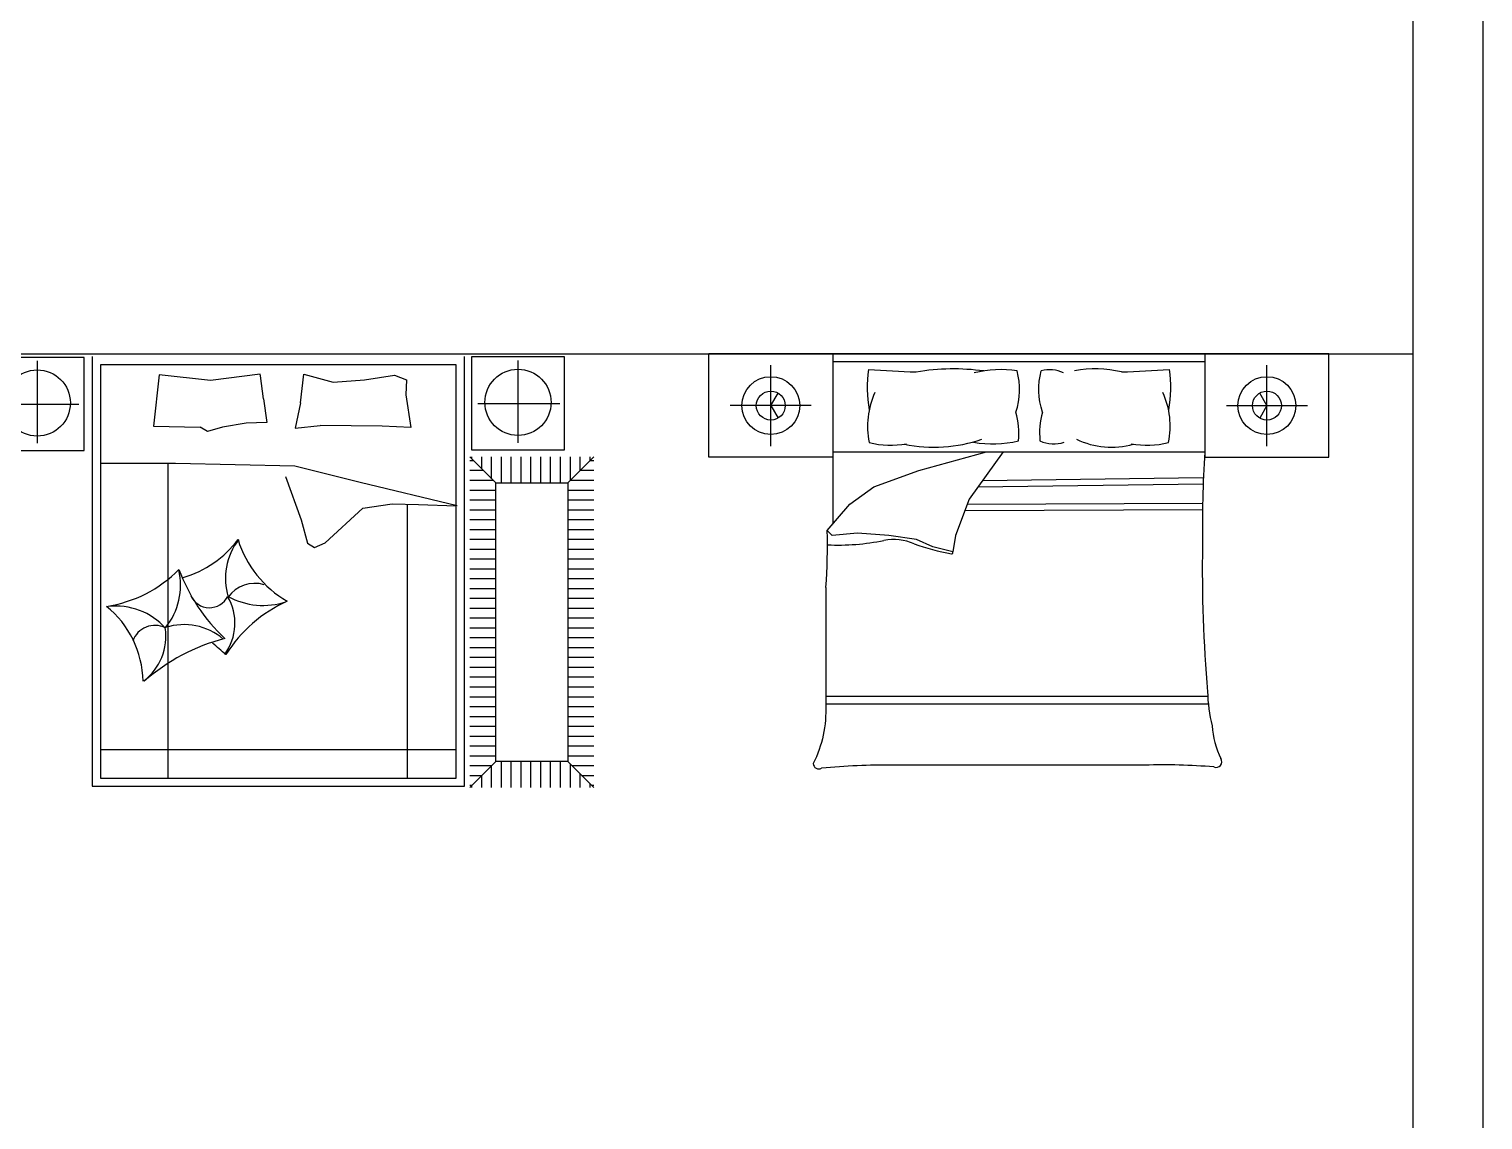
# Model space of a CAD drawing. Header units: inches. Extents: x 9.7 to 52.2, y 13.1 to 37.9.
# Drawn here: x 23.7 to 30.74, y 25.5 to 30.78 of the extents above; entities that cross this region are included whole.
import ezdxf

# ---------------------------------------------------------------- set-up
doc = ezdxf.new("R2010")
doc.units = ezdxf.units.IN
doc.header["$MEASUREMENT"] = 0
for name, color, linetype in [('02', 2, 'Continuous'), ('1', 1, 'Continuous'), ('kadrbm', 4, 'Continuous')]:
    doc.layers.add(name, color=color, linetype=linetype)

# ---------------------------------------------------------------- blocks, each defined once
blk = doc.blocks.new('kadrbm')
at = {"layer": 'kadrbm', "color": 4}
blk.add_lwpolyline([(0, 0), (0, 24.7972), (21, 24.7972), (21, 0), (0, 0)], close=True, dxfattribs=at)
blk.add_lwpolyline([(20.6631, 0.3257), (20.6631, 24.4603), (0.3369, 24.4603), (0.3369, 0.3257), (20.6631, 0.3257)], dxfattribs=at)

msp = doc.modelspace()

# ---------------------------------------------------------------- linework, layer by layer
at = {"layer": '02'}
for p, q in [((23.9708, 29.1881), (23.5208, 29.1881)), ((23.9708, 28.7381), (23.9708, 29.1881)), ((24.0102, 29.1935), (24.0102, 27.1135)), ((25.8102, 27.1135), (25.8102, 29.1935)), ((25.8443, 29.1911), (25.8443, 28.7411)), ((26.2943, 29.1911), (25.8443, 29.1911)), ((26.2943, 28.7411), (26.2943, 29.1911)), ((27.5927, 29.2056), (27.5927, 28.3821)), ((23.744, 29.1716), (23.744, 28.7732)), ((24.0502, 29.1535), (24.0502, 27.1535)), ((25.7702, 29.1535), (24.0502, 29.1535)), ((25.7702, 27.1535), (25.7702, 29.1535)), ((26.0695, 29.1746), (26.0695, 28.7762)), ((27.2927, 28.7596), (27.2927, 29.1516)), ((29.3927, 29.167), (27.5927, 29.167)), ((29.6927, 28.7596), (29.6927, 29.1516)), ((24.3332, 29.1053), (24.3062, 28.8555)), ((24.5819, 29.0776), (24.3332, 29.1053)), ((24.8229, 29.1081), (24.5819, 29.0776)), ((24.8229, 29.1081), (24.8229, 29.1081)), ((24.8239, 29.1), (24.8229, 29.1081)), ((24.8379, 28.9886), (24.8239, 29.1)), ((25.0171, 28.9692), (25.0341, 29.1081)), ((25.0341, 29.1081), (25.0341, 29.1081)), ((24.8379, 28.9886), (24.8549, 28.874)), ((23.9459, 28.9605), (23.5493, 28.9605)), ((26.2715, 28.9635), (25.8748, 28.9635)), ((27.4887, 28.9556), (27.0967, 28.9556)), ((29.4967, 28.9556), (29.8887, 28.9556)), ((24.3062, 28.8555), (24.5321, 28.8521)), ((24.5681, 28.8312), (24.5321, 28.8521)), ((24.6403, 28.8507), (24.5681, 28.8312)), ((24.7546, 28.8703), (24.6403, 28.8507)), ((24.8549, 28.874), (24.7546, 28.8703)), ((23.5208, 28.7381), (23.9708, 28.7381)), ((25.9622, 28.5816), (25.8362, 28.7077)), ((25.8443, 28.7411), (26.2943, 28.7411)), ((25.8468, 28.697), (25.8468, 28.7077)), ((25.8944, 28.6494), (25.8944, 28.7077)), ((25.9421, 28.6018), (25.9421, 28.7077)), ((25.9897, 28.5816), (25.9897, 28.7077)), ((26.0373, 28.5816), (26.0373, 28.7077)), ((26.0849, 28.5816), (26.0849, 28.7077)), ((26.1326, 28.5816), (26.1326, 28.7077)), ((26.1802, 28.5816), (26.1802, 28.7077)), ((26.2278, 28.5816), (26.2278, 28.7077)), ((26.2754, 28.5816), (26.2754, 28.7077)), ((26.3101, 28.5816), (26.4362, 28.7077)), ((26.3231, 28.5946), (26.3231, 28.7077)), ((26.3707, 28.6422), (26.3707, 28.7077)), ((26.4183, 28.6898), (26.4183, 28.7077)), ((27.5927, 28.7315), (29.3927, 28.7315)), ((28.0095, 28.6423), (28.3366, 28.7315)), ((28.4169, 28.7315), (28.2525, 28.5026)), ((24.4132, 28.6752), (24.0498, 28.6752)), ((24.3753, 28.6752), (24.3753, 27.1535)), ((24.9898, 28.6628), (24.4132, 28.6752)), ((25.3063, 28.5837), (24.9898, 28.6628)), ((25.8362, 28.6902), (25.8536, 28.6902)), ((25.8362, 28.6426), (25.9012, 28.6426)), ((26.3711, 28.6426), (26.4362, 28.6426)), ((26.4187, 28.6902), (26.4362, 28.6902)), ((27.7907, 28.5634), (28.0095, 28.6423)), ((24.945, 28.6133), (25.0206, 28.4032)), ((25.7753, 28.4705), (25.3063, 28.5837)), ((25.8362, 28.595), (25.9489, 28.595)), ((25.9622, 28.5816), (26.3101, 28.5816)), ((25.9622, 27.2337), (25.9622, 28.5816)), ((26.3101, 28.5816), (26.3101, 27.2337)), ((26.3235, 28.595), (26.4362, 28.595)), ((27.6753, 28.4783), (27.7907, 28.5634)), ((29.3835, 28.576), (28.2942, 28.5607)), ((29.3847, 28.6068), (28.3166, 28.5919)), ((25.8362, 28.5473), (25.9622, 28.5473)), ((25.8362, 28.4997), (25.9622, 28.4997)), ((26.3101, 28.5473), (26.4362, 28.5473)), ((26.3101, 28.4997), (26.4362, 28.4997)), ((28.2525, 28.5026), (28.1857, 28.3265)), ((25.1376, 28.2918), (25.3189, 28.4599)), ((25.3189, 28.4599), (25.4606, 28.4796)), ((25.4606, 28.4796), (25.5879, 28.4768)), ((25.5343, 28.4785), (25.5343, 27.1535)), ((25.5879, 28.4768), (25.77, 28.4705)), ((25.8362, 28.4521), (25.9622, 28.4521)), ((26.3101, 28.4521), (26.4362, 28.4521)), ((27.5659, 28.3508), (27.6753, 28.4783)), ((29.3821, 28.4508), (28.231, 28.4461)), ((29.382, 28.4816), (28.2428, 28.4771)), ((25.0206, 28.4032), (25.0507, 28.2897)), ((25.8362, 28.4045), (25.9622, 28.4045)), ((25.8362, 28.3568), (25.9622, 28.3568)), ((26.3101, 28.4045), (26.4362, 28.4045)), ((26.3101, 28.3568), (26.4362, 28.3568)), ((27.5902, 28.3265), (27.5659, 28.3508)), ((25.0507, 28.2897), (25.0849, 28.2694)), ((25.0849, 28.2694), (25.1376, 28.2918)), ((25.8362, 28.3092), (25.9622, 28.3092)), ((26.3101, 28.3092), (26.4362, 28.3092)), ((27.7117, 28.3387), (27.5902, 28.3265)), ((27.8636, 28.3265), (27.7117, 28.3387)), ((27.9973, 28.3083), (27.8636, 28.3265)), ((28.0763, 28.2719), (27.9973, 28.3083)), ((28.1857, 28.3265), (28.1735, 28.2476)), ((25.8362, 28.2616), (25.9622, 28.2616)), ((25.8362, 28.214), (25.9622, 28.214)), ((26.3101, 28.2616), (26.4362, 28.2616)), ((26.3101, 28.214), (26.4362, 28.214)), ((28.1735, 28.2476), (28.0763, 28.2719)), ((25.8362, 28.1663), (25.9622, 28.1663)), ((26.3101, 28.1663), (26.4362, 28.1663)), ((25.8362, 28.1187), (25.9622, 28.1187)), ((25.8362, 28.0711), (25.9622, 28.0711)), ((26.3101, 28.1187), (26.4362, 28.1187)), ((26.3101, 28.0711), (26.4362, 28.0711)), ((25.8362, 28.0235), (25.9622, 28.0235)), ((26.3101, 28.0235), (26.4362, 28.0235)), ((25.8362, 27.9758), (25.9622, 27.9758)), ((25.8362, 27.9282), (25.9622, 27.9282)), ((26.3101, 27.9758), (26.4362, 27.9758)), ((26.3101, 27.9282), (26.4362, 27.9282)), ((25.8362, 27.8806), (25.9622, 27.8806)), ((26.3101, 27.8806), (26.4362, 27.8806)), ((25.8362, 27.833), (25.9622, 27.833)), ((25.8362, 27.7853), (25.9622, 27.7853)), ((26.3101, 27.833), (26.4362, 27.833)), ((26.3101, 27.7853), (26.4362, 27.7853)), ((25.8362, 27.7377), (25.9622, 27.7377)), ((26.3101, 27.7377), (26.4362, 27.7377)), ((25.8362, 27.6901), (25.9622, 27.6901)), ((25.8362, 27.6425), (25.9622, 27.6425)), ((26.3101, 27.6901), (26.4362, 27.6901)), ((26.3101, 27.6425), (26.4362, 27.6425)), ((25.8362, 27.5948), (25.9622, 27.5948)), ((26.3101, 27.5948), (26.4362, 27.5948)), ((25.8362, 27.5472), (25.9622, 27.5472)), ((25.8362, 27.4996), (25.9622, 27.4996)), ((26.3101, 27.5472), (26.4362, 27.5472)), ((26.3101, 27.4996), (26.4362, 27.4996)), ((29.4064, 27.5478), (27.5582, 27.5478)), ((29.4092, 27.5104), (27.5582, 27.5104)), ((25.8362, 27.452), (25.9622, 27.452)), ((26.3101, 27.452), (26.4362, 27.452)), ((25.8362, 27.4043), (25.9622, 27.4043)), ((26.3101, 27.4043), (26.4362, 27.4043)), ((25.7702, 27.2894), (24.0502, 27.2894)), ((25.8362, 27.3567), (25.9622, 27.3567)), ((25.8362, 27.3091), (25.9622, 27.3091)), ((26.3101, 27.3567), (26.4362, 27.3567)), ((26.3101, 27.3091), (26.4362, 27.3091)), ((25.8362, 27.2615), (25.9622, 27.2615)), ((25.9622, 27.2337), (25.8362, 27.1077)), ((26.3101, 27.2337), (25.9622, 27.2337)), ((25.9897, 27.1077), (25.9897, 27.2337)), ((26.0373, 27.1077), (26.0373, 27.2337)), ((26.0849, 27.1077), (26.0849, 27.2337)), ((26.1326, 27.1077), (26.1326, 27.2337)), ((26.1802, 27.1077), (26.1802, 27.2337)), ((26.2278, 27.1077), (26.2278, 27.2337)), ((26.2754, 27.1077), (26.2754, 27.2337)), ((26.3101, 27.2615), (26.4362, 27.2615)), ((26.3101, 27.2337), (26.4362, 27.1077)), ((26.3231, 27.1077), (26.3231, 27.2208)), ((24.0502, 27.1535), (25.7702, 27.1535)), ((25.8362, 27.2138), (25.9423, 27.2138)), ((25.8362, 27.1662), (25.8947, 27.1662)), ((25.8944, 27.1077), (25.8944, 27.1659)), ((25.9421, 27.1077), (25.9421, 27.2136)), ((26.33, 27.2138), (26.4362, 27.2138)), ((26.3707, 27.1077), (26.3707, 27.1732)), ((26.3776, 27.1662), (26.4362, 27.1662)), ((29.1018, 27.2157), (27.8837, 27.2157)), ((24.0102, 27.1135), (25.8102, 27.1135)), ((25.8362, 27.1186), (25.8471, 27.1186)), ((25.8468, 27.1077), (25.8468, 27.1183)), ((26.4183, 27.1077), (26.4183, 27.1255)), ((26.4252, 27.1186), (26.4362, 27.1186))]:
    msp.add_line(p, q, dxfattribs=at)
at = {"layer": '02', "extrusion": (0, 0, -1)}
for p, q in [((25.0341, 29.1081), (25.176, 29.069)), ((25.176, 29.069), (25.3277, 29.0807)), ((25.3277, 29.0807), (25.4727, 29.1031)), ((25.4727, 29.1031), (25.5297, 29.0812)), ((25.5297, 29.0812), (25.5279, 29.0075)), ((25.5279, 29.0075), (25.551, 28.8505)), ((25.0171, 28.9692), (24.9911, 28.8466)), ((24.9911, 28.8466), (25.1132, 28.8593)), ((25.4128, 28.8562), (25.1132, 28.8593)), ((25.551, 28.8505), (25.4128, 28.8562))]:
    msp.add_line(p, q, dxfattribs=at)
at = {"layer": '02'}
for points in [[(29.3927, 29.2056), (29.3927, 28.7056), (29.9927, 28.7056), (29.9927, 29.2056), (26.9927, 29.2056)], [(27.5927, 28.7056), (26.9927, 28.7056), (26.9927, 29.2056)], [(27.2927, 28.9556), (27.3277, 29.0162)], [(29.6927, 28.9556), (29.6577, 29.0162)], [(27.2927, 28.9556), (27.3277, 28.8949)], [(29.6927, 28.9556), (29.6577, 28.8949)]]:
    msp.add_lwpolyline(points, dxfattribs=at)
for points in [[(27.7651, 29.1308, 0.074897), (27.7687, 28.9348, -0.472817)], [(28.4787, 28.9239, 0.14099), (28.4847, 29.1238, 0.235245)], [(28.6068, 28.9239, -0.14099), (28.6008, 29.1238, -0.235245)], [(29.2204, 29.1308, -0.074897), (29.2168, 28.9348, 0.472817)], [(27.5596, 28.0761, 0.001242), (27.5582, 27.5069, -0.127202), (27.498, 27.2232)], [(29.4056, 27.5715, 0.056112), (29.4273, 27.4064, 0.095341), (29.4695, 27.2474)]]:
    msp.add_lwpolyline(points, format="xyb", dxfattribs=at)
for centre, radius in [((23.7442, 28.9684), 0.16), ((26.0697, 28.9713), 0.16), ((27.2927, 28.9556), 0.14), ((29.6927, 28.9556), 0.14), ((27.2927, 28.9556), 0.07), ((29.6927, 28.9556), 0.07)]:
    msp.add_circle(centre, radius, dxfattribs=at)
for centre, radius, start, end in [((29.4186, 57.6809), 28.5979, 266.68521, 267.14978), ((28.1761, 28.0452), 1.088, 82.21958, 99.49698), ((28.4059, 28.5951), 0.5346, 81.52493, 103.95996), ((28.642, 28.9812), 0.1484, 63.34374, 106.10256), ((28.8644, 28.6059), 0.5274, 76.34271, 101.1841), ((27.5669, 57.6809), 28.5979, 272.85022, 273.31479), ((28.1473, 28.8562), 0.3867, 155.1316, 191.75834), ((28.8382, 28.8562), 0.3867, 348.24166, 24.8684), ((28.125, 28.8236), 0.3676, 354.01289, 15.82928), ((28.9604, 28.8236), 0.3676, 164.17072, 185.98711), ((27.8721, 29.1659), 0.402, 255.10393, 281.03689), ((28.0837, 29.4517), 0.6973, 258.03974, 289.26152), ((28.366, 29.2994), 0.529, 259.86169, 283.62376), ((28.662, 28.9294), 0.159, 245.01826, 288.54073), ((28.9399, 29.1363), 0.3819, 243.87611, 286.17464), ((29.1134, 29.1659), 0.402, 258.96311, 284.89607), ((34.7708, 28.3648), 5.3905, 176.09997, 180.92818), ((24.8152, 28.2763), 2.7517, 355.82941, 1.55305), ((24.3122, 28.6066), 0.5018, 285.9722, 323.46492), ((24.9639, 28.119), 0.3096, 142.52438, 196.81174), ((25.2183, 28.4636), 0.5265, 197.21569, 239.79274), ((27.6172, 29.4132), 1.1322, 267.45188, 281.3392), ((27.8879, 28.0636), 0.2442, 66.26158, 101.3392), ((28.3818, 29.3813), 1.1634, 250.11942, 259.33829), ((36.4118, 28.1688), 7.0317, 179.11454, 184.87351), ((28.1667, 28.2451), 0.00724, 268.86235, 19.75363), ((23.9863, 28.6001), 0.6227, 278.55505, 315.41263), ((24.1113, 28.0857), 0.3258, 321.1568, 13.28496), ((25.2429, 28.4613), 0.8661, 200.14619, 226.94132), ((24.7965, 27.9367), 0.1589, 73.51771, 144.28604), ((24.5769, 28.0765), 0.0986, 204.28011, 333.57029), ((24.4464, 27.9029), 0.2543, 323.50954, 30.66584), ((25.2316, 27.3883), 0.6799, 114.15555, 147.7802), ((24.8368, 28.3395), 0.3507, 241.21615, 288.39104), ((23.78, 27.6137), 0.4762, 1.06816, 51.10996), ((24.1254, 27.6647), 0.3208, 41.60851, 96.92101), ((24.3126, 27.7801), 0.1123, 63.0109, 160.71712), ((24.0939, 27.8399), 0.2726, 307.36911, 8.48607), ((24.4556, 27.6075), 0.2885, 49.26679, 108.30928), ((24.8876, 26.9124), 0.946, 104.4496, 131.42754), ((15.1681, 16.8147), 14.4784, 49.0546, 49.39271), ((27.5256, 27.2252), 0.0277, 183.97998, 297.34124), ((29.4468, 27.2322), 0.0273, 246.52186, 33.82642), ((27.8479, 24.0929), 3.123, 89.34325, 95.68869), ((29.1936, 24.298), 2.9192, 85.24024, 91.80351)]:
    msp.add_arc(centre, radius, start, end, dxfattribs=at)
at = {"layer": '1'}
msp.add_line((10.0745, 29.2056), (30.4007, 29.2056), dxfattribs=at)

# ---------------------------------------------------------------- block references
at = {"layer": 'kadrbm'}
msp.add_blockref('kadrbm', (9.7376, 13.1005), dxfattribs=at)

doc.saveas('drawing.dxf')
